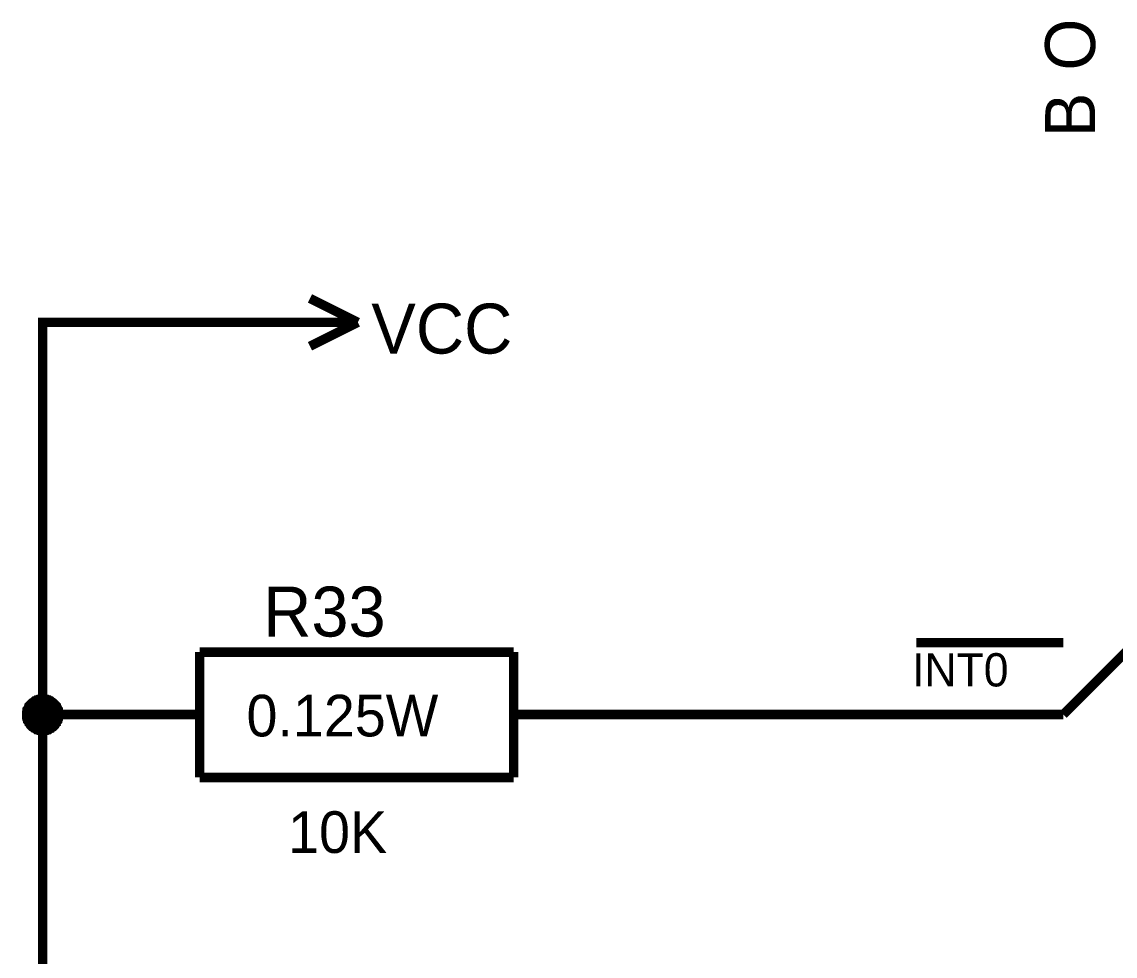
# Model space of a CAD drawing. Header units: millimetres. Extents: x 0 to 420, y 0 to 297.
# Drawn here: x 34.43 to 69.23, y 202.31 to 232.05 of the extents above; entities that cross this region are included whole.
import ezdxf

# ---------------------------------------------------------------- set-up
doc = ezdxf.new("R2010")
doc.units = ezdxf.units.MM
doc.layers.add('Sheet', color=255, linetype='Continuous')

msp = doc.modelspace()

# ---------------------------------------------------------------- linework, layer by layer
at = {"layer": 'Sheet'}
for points, const_width in [([(45.118, 222.485), (43.596, 223.247)], 0.3), ([(35.088, 210), (35.088, 222.485), (42.586, 222.485)], 0.3), ([(42.586, 222.485), (45.118, 222.485)], 0.3), ([(45.118, 222.485), (43.596, 221.723)], 0.3), ([(67.578, 210), (70.077, 212.5)], 0.3), ([(64.102, 212.285), (62.894, 212.285)], 0.3), ([(65.311, 212.285), (64.102, 212.285)], 0.3), ([(66.535, 212.285), (65.311, 212.285)], 0.3), ([(67.578, 212.285), (66.535, 212.285)], 0.3), ([(40.087, 211.987), (40.087, 207.996)], 0.3), ([(40.087, 211.987), (50.084, 211.987)], 0.3), ([(50.084, 211.987), (50.084, 207.996)], 0.3), ([(34.575, 210), (34.575, 210.016), (34.575, 210.049), (34.575, 210.066), (34.592, 210.099), (34.592, 210.116), (34.592, 210.149), (34.608, 210.165), (34.608, 210.182), (34.625, 210.215), (34.641, 210.231), (34.658, 210.248), (34.658, 210.281), (34.674, 210.298), (34.691, 210.314), (34.708, 210.331), (34.724, 210.347), (34.741, 210.364), (34.757, 210.381), (34.79, 210.397), (34.807, 210.414), (34.823, 210.43), (34.84, 210.43), (34.873, 210.447), (34.89, 210.463), (34.906, 210.463), (34.939, 210.48), (34.956, 210.48), (34.989, 210.48), (35.006, 210.496), (35.039, 210.496), (35.055, 210.496), (35.088, 210.496)], 0.3), ([(34.575, 210), (34.575, 210.016), (34.575, 210.049), (34.575, 210.066), (34.592, 210.099), (34.592, 210.116), (34.592, 210.149), (34.608, 210.165), (34.608, 210.182), (34.625, 210.215), (34.641, 210.231), (34.658, 210.248), (34.658, 210.281), (34.674, 210.298), (34.691, 210.314), (34.708, 210.331), (34.724, 210.347), (34.741, 210.364), (34.757, 210.381), (34.79, 210.397), (34.807, 210.414), (34.823, 210.43), (34.84, 210.43), (34.873, 210.447), (34.89, 210.463), (34.906, 210.463), (34.939, 210.48), (34.956, 210.48), (34.989, 210.48), (35.006, 210.496), (35.039, 210.496), (35.055, 210.496), (35.088, 210.496)], 0.3), ([(34.575, 210), (34.575, 210.016), (34.575, 210.049), (34.575, 210.066), (34.592, 210.099), (34.592, 210.116), (34.592, 210.149), (34.608, 210.165), (34.608, 210.182), (34.625, 210.215), (34.641, 210.231), (34.658, 210.248), (34.658, 210.281), (34.674, 210.298), (34.691, 210.314), (34.708, 210.331), (34.724, 210.347), (34.741, 210.364), (34.757, 210.381), (34.79, 210.397), (34.807, 210.414), (34.823, 210.43), (34.84, 210.43), (34.873, 210.447), (34.89, 210.463), (34.906, 210.463), (34.939, 210.48), (34.956, 210.48), (34.989, 210.48), (35.006, 210.496), (35.039, 210.496), (35.055, 210.496), (35.088, 210.496)], 0.3), ([(34.575, 210), (34.575, 210.016), (34.575, 210.049), (34.575, 210.066), (34.592, 210.099), (34.592, 210.116), (34.592, 210.149), (34.608, 210.165), (34.608, 210.182), (34.625, 210.215), (34.641, 210.231), (34.658, 210.248), (34.658, 210.281), (34.674, 210.298), (34.691, 210.314), (34.708, 210.331), (34.724, 210.347), (34.741, 210.364), (34.757, 210.381), (34.79, 210.397), (34.807, 210.414), (34.823, 210.43), (34.84, 210.43), (34.873, 210.447), (34.89, 210.463), (34.906, 210.463), (34.939, 210.48), (34.956, 210.48), (34.989, 210.48), (35.006, 210.496), (35.039, 210.496), (35.055, 210.496), (35.088, 210.496)], 0.3), ([(34.575, 210), (34.575, 210.016), (34.575, 210.049), (34.575, 210.066), (34.592, 210.099), (34.592, 210.116), (34.592, 210.149), (34.608, 210.165), (34.608, 210.182), (34.625, 210.215), (34.641, 210.231), (34.658, 210.248), (34.658, 210.281), (34.674, 210.298), (34.691, 210.314), (34.708, 210.331), (34.724, 210.347), (34.741, 210.364), (34.757, 210.381), (34.79, 210.397), (34.807, 210.414), (34.823, 210.43), (34.84, 210.43), (34.873, 210.447), (34.89, 210.463), (34.906, 210.463), (34.939, 210.48), (34.956, 210.48), (34.989, 210.48), (35.006, 210.496), (35.039, 210.496), (35.055, 210.496), (35.088, 210.496)], 0.0991), ([(34.575, 210), (34.575, 210.016), (34.575, 210.049), (34.575, 210.066), (34.592, 210.099), (34.592, 210.116), (34.592, 210.149), (34.608, 210.165), (34.608, 210.182), (34.625, 210.215), (34.641, 210.231), (34.658, 210.248), (34.658, 210.281), (34.674, 210.298), (34.691, 210.314), (34.708, 210.331), (34.724, 210.347), (34.741, 210.364), (34.757, 210.381), (34.79, 210.397), (34.807, 210.414), (34.823, 210.43), (34.84, 210.43), (34.873, 210.447), (34.89, 210.463), (34.906, 210.463), (34.939, 210.48), (34.956, 210.48), (34.989, 210.48), (35.006, 210.496), (35.039, 210.496), (35.055, 210.496), (35.088, 210.496)], 0.0991), ([(34.575, 210), (34.575, 210.016), (34.575, 210.049), (34.575, 210.066), (34.592, 210.099), (34.592, 210.116), (34.592, 210.149), (34.608, 210.165), (34.608, 210.182), (34.625, 210.215), (34.641, 210.231), (34.658, 210.248), (34.658, 210.281), (34.674, 210.298), (34.691, 210.314), (34.708, 210.331), (34.724, 210.347), (34.741, 210.364), (34.757, 210.381), (34.79, 210.397), (34.807, 210.414), (34.823, 210.43), (34.84, 210.43), (34.873, 210.447), (34.89, 210.463), (34.906, 210.463), (34.939, 210.48), (34.956, 210.48), (34.989, 210.48), (35.006, 210.496), (35.039, 210.496), (35.055, 210.496), (35.088, 210.496)], 0.0991), ([(34.575, 210), (34.575, 210.016), (34.575, 210.049), (34.575, 210.066), (34.592, 210.099), (34.592, 210.116), (34.592, 210.149), (34.608, 210.165), (34.608, 210.182), (34.625, 210.215), (34.641, 210.231), (34.658, 210.248), (34.658, 210.281), (34.674, 210.298), (34.691, 210.314), (34.708, 210.331), (34.724, 210.347), (34.741, 210.364), (34.757, 210.381), (34.79, 210.397), (34.807, 210.414), (34.823, 210.43), (34.84, 210.43), (34.873, 210.447), (34.89, 210.463), (34.906, 210.463), (34.939, 210.48), (34.956, 210.48), (34.989, 210.48), (35.006, 210.496), (35.039, 210.496), (35.055, 210.496), (35.088, 210.496)], 0.0991), ([(35.088, 210.496), (35.088, 210.496)], 0.3), ([(35.088, 210.496), (35.121, 210.496), (35.138, 210.496), (35.171, 210.496), (35.188, 210.48), (35.221, 210.48), (35.237, 210.48), (35.27, 210.463), (35.287, 210.463), (35.303, 210.447), (35.337, 210.43), (35.353, 210.43), (35.37, 210.414), (35.386, 210.397), (35.419, 210.381), (35.436, 210.364), (35.452, 210.347), (35.469, 210.331), (35.485, 210.314), (35.502, 210.298), (35.519, 210.281), (35.519, 210.248), (35.535, 210.231), (35.552, 210.215), (35.568, 210.182), (35.568, 210.165), (35.585, 210.149), (35.585, 210.116), (35.585, 210.099), (35.601, 210.066), (35.601, 210.049), (35.601, 210.016), (35.601, 210)], 0.3), ([(35.088, 210.496), (35.088, 210.496)], 0.3), ([(35.088, 210.496), (35.121, 210.496), (35.138, 210.496), (35.171, 210.496), (35.188, 210.48), (35.221, 210.48), (35.237, 210.48), (35.27, 210.463), (35.287, 210.463), (35.303, 210.447), (35.337, 210.43), (35.353, 210.43), (35.37, 210.414), (35.386, 210.397), (35.419, 210.381), (35.436, 210.364), (35.452, 210.347), (35.469, 210.331), (35.485, 210.314), (35.502, 210.298), (35.519, 210.281), (35.519, 210.248), (35.535, 210.231), (35.552, 210.215), (35.568, 210.182), (35.568, 210.165), (35.585, 210.149), (35.585, 210.116), (35.585, 210.099), (35.601, 210.066), (35.601, 210.049), (35.601, 210.016), (35.601, 210)], 0.3), ([(35.088, 210.496), (35.088, 210.496)], 0.3), ([(35.088, 210.496), (35.121, 210.496), (35.138, 210.496), (35.171, 210.496), (35.188, 210.48), (35.221, 210.48), (35.237, 210.48), (35.27, 210.463), (35.287, 210.463), (35.303, 210.447), (35.337, 210.43), (35.353, 210.43), (35.37, 210.414), (35.386, 210.397), (35.419, 210.381), (35.436, 210.364), (35.452, 210.347), (35.469, 210.331), (35.485, 210.314), (35.502, 210.298), (35.519, 210.281), (35.519, 210.248), (35.535, 210.231), (35.552, 210.215), (35.568, 210.182), (35.568, 210.165), (35.585, 210.149), (35.585, 210.116), (35.585, 210.099), (35.601, 210.066), (35.601, 210.049), (35.601, 210.016), (35.601, 210)], 0.3), ([(35.088, 210.496), (35.088, 210.496)], 0.3), ([(35.088, 210.496), (35.121, 210.496), (35.138, 210.496), (35.171, 210.496), (35.188, 210.48), (35.221, 210.48), (35.237, 210.48), (35.27, 210.463), (35.287, 210.463), (35.303, 210.447), (35.337, 210.43), (35.353, 210.43), (35.37, 210.414), (35.386, 210.397), (35.419, 210.381), (35.436, 210.364), (35.452, 210.347), (35.469, 210.331), (35.485, 210.314), (35.502, 210.298), (35.519, 210.281), (35.519, 210.248), (35.535, 210.231), (35.552, 210.215), (35.568, 210.182), (35.568, 210.165), (35.585, 210.149), (35.585, 210.116), (35.585, 210.099), (35.601, 210.066), (35.601, 210.049), (35.601, 210.016), (35.601, 210)], 0.3), ([(35.088, 210.496), (35.088, 210.496)], 0.0991), ([(35.088, 210.496), (35.121, 210.496), (35.138, 210.496), (35.171, 210.496), (35.188, 210.48), (35.221, 210.48), (35.237, 210.48), (35.27, 210.463), (35.287, 210.463), (35.303, 210.447), (35.337, 210.43), (35.353, 210.43), (35.37, 210.414), (35.386, 210.397), (35.419, 210.381), (35.436, 210.364), (35.452, 210.347), (35.469, 210.331), (35.485, 210.314), (35.502, 210.298), (35.519, 210.281), (35.519, 210.248), (35.535, 210.231), (35.552, 210.215), (35.568, 210.182), (35.568, 210.165), (35.585, 210.149), (35.585, 210.116), (35.585, 210.099), (35.601, 210.066), (35.601, 210.049), (35.601, 210.016), (35.601, 210)], 0.0991), ([(35.088, 210.496), (35.088, 210.496)], 0.0991), ([(35.088, 210.496), (35.121, 210.496), (35.138, 210.496), (35.171, 210.496), (35.188, 210.48), (35.221, 210.48), (35.237, 210.48), (35.27, 210.463), (35.287, 210.463), (35.303, 210.447), (35.337, 210.43), (35.353, 210.43), (35.37, 210.414), (35.386, 210.397), (35.419, 210.381), (35.436, 210.364), (35.452, 210.347), (35.469, 210.331), (35.485, 210.314), (35.502, 210.298), (35.519, 210.281), (35.519, 210.248), (35.535, 210.231), (35.552, 210.215), (35.568, 210.182), (35.568, 210.165), (35.585, 210.149), (35.585, 210.116), (35.585, 210.099), (35.601, 210.066), (35.601, 210.049), (35.601, 210.016), (35.601, 210)], 0.0991), ([(35.088, 210.496), (35.088, 210.496)], 0.0991), ([(35.088, 210.496), (35.121, 210.496), (35.138, 210.496), (35.171, 210.496), (35.188, 210.48), (35.221, 210.48), (35.237, 210.48), (35.27, 210.463), (35.287, 210.463), (35.303, 210.447), (35.337, 210.43), (35.353, 210.43), (35.37, 210.414), (35.386, 210.397), (35.419, 210.381), (35.436, 210.364), (35.452, 210.347), (35.469, 210.331), (35.485, 210.314), (35.502, 210.298), (35.519, 210.281), (35.519, 210.248), (35.535, 210.231), (35.552, 210.215), (35.568, 210.182), (35.568, 210.165), (35.585, 210.149), (35.585, 210.116), (35.585, 210.099), (35.601, 210.066), (35.601, 210.049), (35.601, 210.016), (35.601, 210)], 0.0991), ([(35.088, 210.496), (35.088, 210.496)], 0.0991), ([(35.088, 210.496), (35.121, 210.496), (35.138, 210.496), (35.171, 210.496), (35.188, 210.48), (35.221, 210.48), (35.237, 210.48), (35.27, 210.463), (35.287, 210.463), (35.303, 210.447), (35.337, 210.43), (35.353, 210.43), (35.37, 210.414), (35.386, 210.397), (35.419, 210.381), (35.436, 210.364), (35.452, 210.347), (35.469, 210.331), (35.485, 210.314), (35.502, 210.298), (35.519, 210.281), (35.519, 210.248), (35.535, 210.231), (35.552, 210.215), (35.568, 210.182), (35.568, 210.165), (35.585, 210.149), (35.585, 210.116), (35.585, 210.099), (35.601, 210.066), (35.601, 210.049), (35.601, 210.016), (35.601, 210)], 0.0991), ([(35.088, 209.486), (35.055, 209.486), (35.039, 209.486), (35.006, 209.486), (34.989, 209.503), (34.956, 209.503), (34.939, 209.503), (34.906, 209.519), (34.89, 209.519), (34.873, 209.536), (34.84, 209.553), (34.823, 209.569), (34.807, 209.569), (34.79, 209.586), (34.757, 209.602), (34.741, 209.619), (34.724, 209.635), (34.708, 209.652), (34.691, 209.668), (34.674, 209.702), (34.658, 209.718), (34.658, 209.735), (34.641, 209.751), (34.625, 209.784), (34.608, 209.801), (34.608, 209.818), (34.592, 209.851), (34.592, 209.867), (34.592, 209.9), (34.575, 209.917), (34.575, 209.95), (34.575, 209.967), (34.575, 210)], 0.3), ([(34.575, 210), (34.575, 210)], 0.3), ([(35.088, 209.486), (35.055, 209.486), (35.039, 209.486), (35.006, 209.486), (34.989, 209.503), (34.956, 209.503), (34.939, 209.503), (34.906, 209.519), (34.89, 209.519), (34.873, 209.536), (34.84, 209.553), (34.823, 209.569), (34.807, 209.569), (34.79, 209.586), (34.757, 209.602), (34.741, 209.619), (34.724, 209.635), (34.708, 209.652), (34.691, 209.668), (34.674, 209.702), (34.658, 209.718), (34.658, 209.735), (34.641, 209.751), (34.625, 209.784), (34.608, 209.801), (34.608, 209.818), (34.592, 209.851), (34.592, 209.867), (34.592, 209.9), (34.575, 209.917), (34.575, 209.95), (34.575, 209.967), (34.575, 210)], 0.3), ([(34.575, 210), (34.575, 210)], 0.3), ([(35.088, 209.486), (35.055, 209.486), (35.039, 209.486), (35.006, 209.486), (34.989, 209.503), (34.956, 209.503), (34.939, 209.503), (34.906, 209.519), (34.89, 209.519), (34.873, 209.536), (34.84, 209.553), (34.823, 209.569), (34.807, 209.569), (34.79, 209.586), (34.757, 209.602), (34.741, 209.619), (34.724, 209.635), (34.708, 209.652), (34.691, 209.668), (34.674, 209.702), (34.658, 209.718), (34.658, 209.735), (34.641, 209.751), (34.625, 209.784), (34.608, 209.801), (34.608, 209.818), (34.592, 209.851), (34.592, 209.867), (34.592, 209.9), (34.575, 209.917), (34.575, 209.95), (34.575, 209.967), (34.575, 210)], 0.3), ([(34.575, 210), (34.575, 210)], 0.3), ([(35.088, 209.486), (35.055, 209.486), (35.039, 209.486), (35.006, 209.486), (34.989, 209.503), (34.956, 209.503), (34.939, 209.503), (34.906, 209.519), (34.89, 209.519), (34.873, 209.536), (34.84, 209.553), (34.823, 209.569), (34.807, 209.569), (34.79, 209.586), (34.757, 209.602), (34.741, 209.619), (34.724, 209.635), (34.708, 209.652), (34.691, 209.668), (34.674, 209.702), (34.658, 209.718), (34.658, 209.735), (34.641, 209.751), (34.625, 209.784), (34.608, 209.801), (34.608, 209.818), (34.592, 209.851), (34.592, 209.867), (34.592, 209.9), (34.575, 209.917), (34.575, 209.95), (34.575, 209.967), (34.575, 210)], 0.3), ([(34.575, 210), (34.575, 210)], 0.3), ([(35.088, 209.486), (35.055, 209.486), (35.039, 209.486), (35.006, 209.486), (34.989, 209.503), (34.956, 209.503), (34.939, 209.503), (34.906, 209.519), (34.89, 209.519), (34.873, 209.536), (34.84, 209.553), (34.823, 209.569), (34.807, 209.569), (34.79, 209.586), (34.757, 209.602), (34.741, 209.619), (34.724, 209.635), (34.708, 209.652), (34.691, 209.668), (34.674, 209.702), (34.658, 209.718), (34.658, 209.735), (34.641, 209.751), (34.625, 209.784), (34.608, 209.801), (34.608, 209.818), (34.592, 209.851), (34.592, 209.867), (34.592, 209.9), (34.575, 209.917), (34.575, 209.95), (34.575, 209.967), (34.575, 210)], 0.0991), ([(34.575, 210), (34.575, 210)], 0.0991), ([(35.088, 209.486), (35.055, 209.486), (35.039, 209.486), (35.006, 209.486), (34.989, 209.503), (34.956, 209.503), (34.939, 209.503), (34.906, 209.519), (34.89, 209.519), (34.873, 209.536), (34.84, 209.553), (34.823, 209.569), (34.807, 209.569), (34.79, 209.586), (34.757, 209.602), (34.741, 209.619), (34.724, 209.635), (34.708, 209.652), (34.691, 209.668), (34.674, 209.702), (34.658, 209.718), (34.658, 209.735), (34.641, 209.751), (34.625, 209.784), (34.608, 209.801), (34.608, 209.818), (34.592, 209.851), (34.592, 209.867), (34.592, 209.9), (34.575, 209.917), (34.575, 209.95), (34.575, 209.967), (34.575, 210)], 0.0991), ([(34.575, 210), (34.575, 210)], 0.0991), ([(35.088, 209.486), (35.055, 209.486), (35.039, 209.486), (35.006, 209.486), (34.989, 209.503), (34.956, 209.503), (34.939, 209.503), (34.906, 209.519), (34.89, 209.519), (34.873, 209.536), (34.84, 209.553), (34.823, 209.569), (34.807, 209.569), (34.79, 209.586), (34.757, 209.602), (34.741, 209.619), (34.724, 209.635), (34.708, 209.652), (34.691, 209.668), (34.674, 209.702), (34.658, 209.718), (34.658, 209.735), (34.641, 209.751), (34.625, 209.784), (34.608, 209.801), (34.608, 209.818), (34.592, 209.851), (34.592, 209.867), (34.592, 209.9), (34.575, 209.917), (34.575, 209.95), (34.575, 209.967), (34.575, 210)], 0.0991), ([(34.575, 210), (34.575, 210)], 0.0991), ([(35.088, 209.486), (35.055, 209.486), (35.039, 209.486), (35.006, 209.486), (34.989, 209.503), (34.956, 209.503), (34.939, 209.503), (34.906, 209.519), (34.89, 209.519), (34.873, 209.536), (34.84, 209.553), (34.823, 209.569), (34.807, 209.569), (34.79, 209.586), (34.757, 209.602), (34.741, 209.619), (34.724, 209.635), (34.708, 209.652), (34.691, 209.668), (34.674, 209.702), (34.658, 209.718), (34.658, 209.735), (34.641, 209.751), (34.625, 209.784), (34.608, 209.801), (34.608, 209.818), (34.592, 209.851), (34.592, 209.867), (34.592, 209.9), (34.575, 209.917), (34.575, 209.95), (34.575, 209.967), (34.575, 210)], 0.0991), ([(34.575, 210), (34.575, 210)], 0.0991), ([(37.587, 210), (35.088, 210), (35.088, 197.498), (35.088, 184.996), (35.088, 172.494), (37.587, 172.494)], 0.3), ([(35.601, 210), (35.601, 209.967), (35.601, 209.95), (35.601, 209.917), (35.585, 209.9), (35.585, 209.867), (35.585, 209.851), (35.568, 209.818), (35.568, 209.801), (35.552, 209.784), (35.535, 209.751), (35.519, 209.735), (35.519, 209.718), (35.502, 209.702), (35.485, 209.668), (35.469, 209.652), (35.452, 209.635), (35.436, 209.619), (35.419, 209.602), (35.386, 209.586), (35.37, 209.569), (35.353, 209.569), (35.337, 209.553), (35.303, 209.536), (35.287, 209.519), (35.27, 209.519), (35.237, 209.503), (35.221, 209.503), (35.188, 209.503), (35.171, 209.486), (35.138, 209.486), (35.121, 209.486), (35.088, 209.486)], 0.3), ([(35.601, 210), (35.601, 209.967), (35.601, 209.95), (35.601, 209.917), (35.585, 209.9), (35.585, 209.867), (35.585, 209.851), (35.568, 209.818), (35.568, 209.801), (35.552, 209.784), (35.535, 209.751), (35.519, 209.735), (35.519, 209.718), (35.502, 209.702), (35.485, 209.668), (35.469, 209.652), (35.452, 209.635), (35.436, 209.619), (35.419, 209.602), (35.386, 209.586), (35.37, 209.569), (35.353, 209.569), (35.337, 209.553), (35.303, 209.536), (35.287, 209.519), (35.27, 209.519), (35.237, 209.503), (35.221, 209.503), (35.188, 209.503), (35.171, 209.486), (35.138, 209.486), (35.121, 209.486), (35.088, 209.486)], 0.3), ([(35.601, 210), (35.601, 209.967), (35.601, 209.95), (35.601, 209.917), (35.585, 209.9), (35.585, 209.867), (35.585, 209.851), (35.568, 209.818), (35.568, 209.801), (35.552, 209.784), (35.535, 209.751), (35.519, 209.735), (35.519, 209.718), (35.502, 209.702), (35.485, 209.668), (35.469, 209.652), (35.452, 209.635), (35.436, 209.619), (35.419, 209.602), (35.386, 209.586), (35.37, 209.569), (35.353, 209.569), (35.337, 209.553), (35.303, 209.536), (35.287, 209.519), (35.27, 209.519), (35.237, 209.503), (35.221, 209.503), (35.188, 209.503), (35.171, 209.486), (35.138, 209.486), (35.121, 209.486), (35.088, 209.486)], 0.3), ([(35.601, 210), (35.601, 209.967), (35.601, 209.95), (35.601, 209.917), (35.585, 209.9), (35.585, 209.867), (35.585, 209.851), (35.568, 209.818), (35.568, 209.801), (35.552, 209.784), (35.535, 209.751), (35.519, 209.735), (35.519, 209.718), (35.502, 209.702), (35.485, 209.668), (35.469, 209.652), (35.452, 209.635), (35.436, 209.619), (35.419, 209.602), (35.386, 209.586), (35.37, 209.569), (35.353, 209.569), (35.337, 209.553), (35.303, 209.536), (35.287, 209.519), (35.27, 209.519), (35.237, 209.503), (35.221, 209.503), (35.188, 209.503), (35.171, 209.486), (35.138, 209.486), (35.121, 209.486), (35.088, 209.486)], 0.3), ([(35.601, 210), (35.601, 209.967), (35.601, 209.95), (35.601, 209.917), (35.585, 209.9), (35.585, 209.867), (35.585, 209.851), (35.568, 209.818), (35.568, 209.801), (35.552, 209.784), (35.535, 209.751), (35.519, 209.735), (35.519, 209.718), (35.502, 209.702), (35.485, 209.668), (35.469, 209.652), (35.452, 209.635), (35.436, 209.619), (35.419, 209.602), (35.386, 209.586), (35.37, 209.569), (35.353, 209.569), (35.337, 209.553), (35.303, 209.536), (35.287, 209.519), (35.27, 209.519), (35.237, 209.503), (35.221, 209.503), (35.188, 209.503), (35.171, 209.486), (35.138, 209.486), (35.121, 209.486), (35.088, 209.486)], 0.0991), ([(35.601, 210), (35.601, 209.967), (35.601, 209.95), (35.601, 209.917), (35.585, 209.9), (35.585, 209.867), (35.585, 209.851), (35.568, 209.818), (35.568, 209.801), (35.552, 209.784), (35.535, 209.751), (35.519, 209.735), (35.519, 209.718), (35.502, 209.702), (35.485, 209.668), (35.469, 209.652), (35.452, 209.635), (35.436, 209.619), (35.419, 209.602), (35.386, 209.586), (35.37, 209.569), (35.353, 209.569), (35.337, 209.553), (35.303, 209.536), (35.287, 209.519), (35.27, 209.519), (35.237, 209.503), (35.221, 209.503), (35.188, 209.503), (35.171, 209.486), (35.138, 209.486), (35.121, 209.486), (35.088, 209.486)], 0.0991), ([(35.601, 210), (35.601, 209.967), (35.601, 209.95), (35.601, 209.917), (35.585, 209.9), (35.585, 209.867), (35.585, 209.851), (35.568, 209.818), (35.568, 209.801), (35.552, 209.784), (35.535, 209.751), (35.519, 209.735), (35.519, 209.718), (35.502, 209.702), (35.485, 209.668), (35.469, 209.652), (35.452, 209.635), (35.436, 209.619), (35.419, 209.602), (35.386, 209.586), (35.37, 209.569), (35.353, 209.569), (35.337, 209.553), (35.303, 209.536), (35.287, 209.519), (35.27, 209.519), (35.237, 209.503), (35.221, 209.503), (35.188, 209.503), (35.171, 209.486), (35.138, 209.486), (35.121, 209.486), (35.088, 209.486)], 0.0991), ([(35.601, 210), (35.601, 209.967), (35.601, 209.95), (35.601, 209.917), (35.585, 209.9), (35.585, 209.867), (35.585, 209.851), (35.568, 209.818), (35.568, 209.801), (35.552, 209.784), (35.535, 209.751), (35.519, 209.735), (35.519, 209.718), (35.502, 209.702), (35.485, 209.668), (35.469, 209.652), (35.452, 209.635), (35.436, 209.619), (35.419, 209.602), (35.386, 209.586), (35.37, 209.569), (35.353, 209.569), (35.337, 209.553), (35.303, 209.536), (35.287, 209.519), (35.27, 209.519), (35.237, 209.503), (35.221, 209.503), (35.188, 209.503), (35.171, 209.486), (35.138, 209.486), (35.121, 209.486), (35.088, 209.486)], 0.0991), ([(35.601, 210), (35.601, 210), (35.601, 210), (35.601, 210), (35.601, 210), (35.601, 210), (35.601, 210), (35.601, 210), (35.601, 210), (35.601, 210), (35.601, 210), (35.601, 210), (35.601, 210), (35.601, 210), (35.601, 210), (35.601, 210), (35.601, 210), (35.601, 210), (35.601, 210), (35.601, 210), (35.601, 210), (35.601, 210), (35.601, 210), (35.601, 210), (35.601, 210), (35.601, 210), (35.601, 210), (35.601, 210), (35.601, 210), (35.601, 210), (35.601, 210), (35.601, 210), (35.601, 210)], 0.3), ([(35.601, 210), (35.601, 210)], 0.3), ([(35.601, 210), (35.601, 210), (35.601, 210), (35.601, 210), (35.601, 210), (35.601, 210), (35.601, 210), (35.601, 210), (35.601, 210), (35.601, 210), (35.601, 210), (35.601, 210), (35.601, 210), (35.601, 210), (35.601, 210), (35.601, 210), (35.601, 210), (35.601, 210), (35.601, 210), (35.601, 210), (35.601, 210), (35.601, 210), (35.601, 210), (35.601, 210), (35.601, 210), (35.601, 210), (35.601, 210), (35.601, 210), (35.601, 210), (35.601, 210), (35.601, 210), (35.601, 210), (35.601, 210)], 0.3), ([(35.601, 210), (35.601, 210)], 0.3), ([(35.601, 210), (35.601, 210), (35.601, 210), (35.601, 210), (35.601, 210), (35.601, 210), (35.601, 210), (35.601, 210), (35.601, 210), (35.601, 210), (35.601, 210), (35.601, 210), (35.601, 210), (35.601, 210), (35.601, 210), (35.601, 210), (35.601, 210), (35.601, 210), (35.601, 210), (35.601, 210), (35.601, 210), (35.601, 210), (35.601, 210), (35.601, 210), (35.601, 210), (35.601, 210), (35.601, 210), (35.601, 210), (35.601, 210), (35.601, 210), (35.601, 210), (35.601, 210), (35.601, 210)], 0.3), ([(35.601, 210), (35.601, 210)], 0.3), ([(35.601, 210), (35.601, 210), (35.601, 210), (35.601, 210), (35.601, 210), (35.601, 210), (35.601, 210), (35.601, 210), (35.601, 210), (35.601, 210), (35.601, 210), (35.601, 210), (35.601, 210), (35.601, 210), (35.601, 210), (35.601, 210), (35.601, 210), (35.601, 210), (35.601, 210), (35.601, 210), (35.601, 210), (35.601, 210), (35.601, 210), (35.601, 210), (35.601, 210), (35.601, 210), (35.601, 210), (35.601, 210), (35.601, 210), (35.601, 210), (35.601, 210), (35.601, 210), (35.601, 210)], 0.3), ([(35.601, 210), (35.601, 210)], 0.3), ([(35.601, 210), (35.601, 210), (35.601, 210), (35.601, 210), (35.601, 210), (35.601, 210), (35.601, 210), (35.601, 210), (35.601, 210), (35.601, 210), (35.601, 210), (35.601, 210), (35.601, 210), (35.601, 210), (35.601, 210), (35.601, 210), (35.601, 210), (35.601, 210), (35.601, 210), (35.601, 210), (35.601, 210), (35.601, 210), (35.601, 210), (35.601, 210), (35.601, 210), (35.601, 210), (35.601, 210), (35.601, 210), (35.601, 210), (35.601, 210), (35.601, 210), (35.601, 210), (35.601, 210)], 0.0991), ([(35.601, 210), (35.601, 210)], 0.0991), ([(35.601, 210), (35.601, 210), (35.601, 210), (35.601, 210), (35.601, 210), (35.601, 210), (35.601, 210), (35.601, 210), (35.601, 210), (35.601, 210), (35.601, 210), (35.601, 210), (35.601, 210), (35.601, 210), (35.601, 210), (35.601, 210), (35.601, 210), (35.601, 210), (35.601, 210), (35.601, 210), (35.601, 210), (35.601, 210), (35.601, 210), (35.601, 210), (35.601, 210), (35.601, 210), (35.601, 210), (35.601, 210), (35.601, 210), (35.601, 210), (35.601, 210), (35.601, 210), (35.601, 210)], 0.0991), ([(35.601, 210), (35.601, 210)], 0.0991), ([(35.601, 210), (35.601, 210), (35.601, 210), (35.601, 210), (35.601, 210), (35.601, 210), (35.601, 210), (35.601, 210), (35.601, 210), (35.601, 210), (35.601, 210), (35.601, 210), (35.601, 210), (35.601, 210), (35.601, 210), (35.601, 210), (35.601, 210), (35.601, 210), (35.601, 210), (35.601, 210), (35.601, 210), (35.601, 210), (35.601, 210), (35.601, 210), (35.601, 210), (35.601, 210), (35.601, 210), (35.601, 210), (35.601, 210), (35.601, 210), (35.601, 210), (35.601, 210), (35.601, 210)], 0.0991), ([(35.601, 210), (35.601, 210)], 0.0991), ([(35.601, 210), (35.601, 210), (35.601, 210), (35.601, 210), (35.601, 210), (35.601, 210), (35.601, 210), (35.601, 210), (35.601, 210), (35.601, 210), (35.601, 210), (35.601, 210), (35.601, 210), (35.601, 210), (35.601, 210), (35.601, 210), (35.601, 210), (35.601, 210), (35.601, 210), (35.601, 210), (35.601, 210), (35.601, 210), (35.601, 210), (35.601, 210), (35.601, 210), (35.601, 210), (35.601, 210), (35.601, 210), (35.601, 210), (35.601, 210), (35.601, 210), (35.601, 210), (35.601, 210)], 0.0991), ([(35.601, 210), (35.601, 210)], 0.0991), ([(40.087, 210), (37.587, 210)], 0.3), ([(50.084, 210), (52.583, 210)], 0.3), ([(67.578, 210), (52.583, 210)], 0.3), ([(40.087, 207.996), (50.084, 207.996)], 0.3)]:
    msp.add_lwpolyline(points, dxfattribs=dict(at, const_width=const_width))
at = {"layer": 'Sheet', "const_width": 0.508}
msp.add_lwpolyline([(34.746, 210, 1), (35.254, 210, 1)], format="xyb", close=True, dxfattribs=at)

# ---------------------------------------------------------------- texts
at = {"layer": 'Sheet'}
for s, p in [('O', (68.588, 230.5)), ('B', (68.588, 228.38))]:
    msp.add_text(s, height=1.59, rotation=90, dxfattribs=at).set_placement(p)
for s, height, p in [('VCC', 1.5897, (45.549, 221.492)), ('R33', 1.5897, (42.106, 212.483)), ('INT0', 1.0598, (62.762, 210.894)), ('0.125W', 1.3247, (41.576, 209.304)), ('10K', 1.3247, (42.9, 205.595))]:
    msp.add_text(s, height=height, dxfattribs=at).set_placement(p)

doc.saveas('drawing.dxf')
